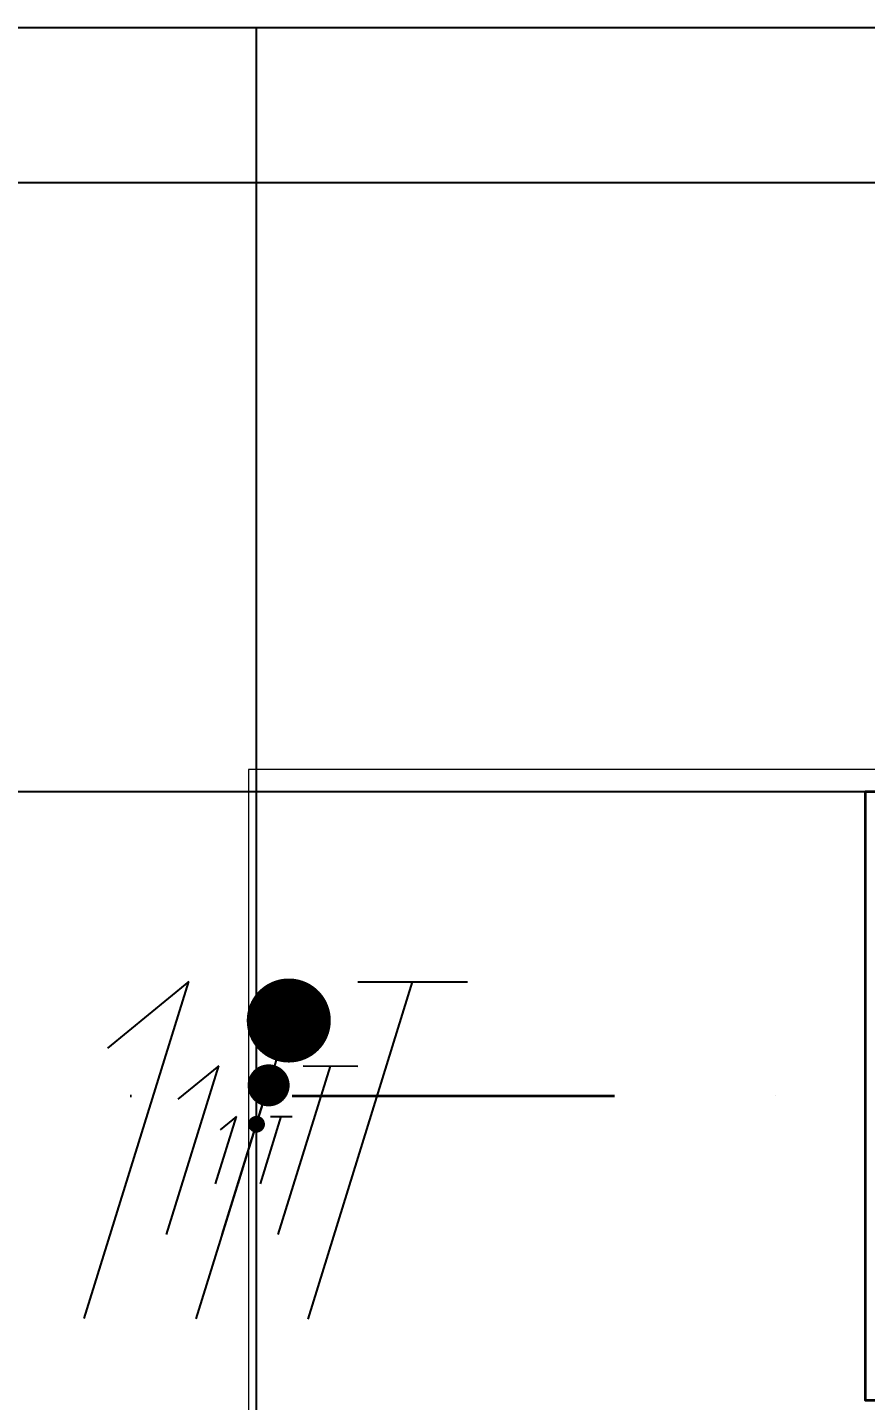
# Model space of a CAD drawing. Header units: inches. Extents: x -12418 to 57169, y -29325 to 19878.
# Drawn here: x 27375 to 28200, y -7800 to -6447 of the extents above; entities that cross this region are included whole.
import ezdxf
from ezdxf.enums import TextEntityAlignment as Align

# ---------------------------------------------------------------- set-up
doc = ezdxf.new("R2010")
doc.units = ezdxf.units.IN
doc.header["$LTSCALE"] = 25
doc.header["$MEASUREMENT"] = 0
doc.linetypes.add('DASHDOT', pattern=[25.4, 12.7, -6.35, 0, -6.35])
doc.layers.get('0').update_dxf_attribs({"color": 8})
doc.layers.add('00-Ground Floor$0$False Ceiling', color=251, linetype='Continuous')
for name, color, linetype, lineweight in [('00-Ground Floor$0$LOADING', 253, 'Continuous', 5), ('00-Ground Floor$0$Walls', 251, 'Continuous', 5), ('E-LITE-CIRC-NUMB', 6, 'Continuous', 25), ('E-LITE-CLNG', 150, 'Continuous', 35), ('E-LITE-CLNG-CNDT', 6, 'DASHDOT', 35), ('E-LITE-CTRL', 6, 'Continuous', 25), ('E-LITE-IDEN', 6, 'Continuous', 25), ('E-POWR-WIRE', 6, 'Continuous', 25), ('E-POWR-WIRE @ 100', 6, 'Continuous', 25), ('E-POWR-WIRE @ 20', 6, 'Continuous', 25), ('E-POWR-WIRE @ 50', 6, 'Continuous', 25)]:
    doc.layers.add(name, color=color, linetype=linetype, lineweight=lineweight)
doc.styles.add('DC_Simplex', font='SIMPLEX.shx', dxfattribs={"width": 0.7})

# ---------------------------------------------------------------- blocks, each defined once
blk = doc.blocks.new('00-Ground Floor$0$GF21043-P')
at = {"color": 0}
for p, q in [((0.8, 0), (0.8, 0.75)), ((-0.8, 0), (0.8, 0))]:
    blk.add_line(p, q, dxfattribs=at)
blk = doc.blocks.new('00-Ground Floor$0$A$Ce9e1c4c3')
at = {"layer": '00-Ground Floor$0$False Ceiling', "color": 254}
blk.add_line((-76050.5, -6447.4, 0), (-70550.5, -6447.4, 0), dxfattribs=at)
at = {"layer": '00-Ground Floor$0$False Ceiling', "color": 254, "linetype": 'Continuous'}
for p, q in [((-72400, -9957.4), (-72400, -6447.4)), ((-76050.5, -6600), (-70550.5, -6600)), ((-76050.5, -7200), (-70550.5, -7200))]:
    blk.add_line(p, q, dxfattribs=at)
blk = doc.blocks.new('00-Ground Floor')
at = {"layer": '00-Ground Floor$0$Walls'}
blk.add_line((29449.5, -6447.4, 0), (23949.5, -6447.4, 0), dxfattribs=at)
at = {"layer": '00-Ground Floor$0$False Ceiling', "color": 254}
blk.add_blockref('00-Ground Floor$0$A$Ce9e1c4c3', (100000, 0), dxfattribs=at)
at = {"layer": '00-Ground Floor$0$LOADING', "extrusion": (2.24019e-05, 2.35417e-18, 1), "xscale": 1000, "yscale": 1000, "zscale": 1000, "rotation": 180.0000000000001}
blk.add_blockref('00-Ground Floor$0$GF21043-P', (28392.2, -7178.4, 0.6), dxfattribs=at)
blk = doc.blocks.new('*U14')
blk.add_lwpolyline([(-300, 300), (-300, -300), (300, -300), (300, 300)], close=True)
blk.add_circle((0, 0), 45)
at = {"layer": 'E-LITE-CIRC-NUMB', "style": 'DC_Simplex', "width": 0.7, "flags": 8}
blk.add_attdef('CIRCUIT', text='', height=200, rotation=0, dxfattribs=at).set_placement((-473.9, 300), align=Align.RIGHT)
at = {"layer": 'E-LITE-CTRL', "style": 'DC_Simplex', "width": 0.7, "flags": 8}
blk.add_attdef('CONTROL', (1118.9, -935), '', height=200, rotation=360, dxfattribs=at)
at = {"layer": 'E-LITE-IDEN', "style": 'DC_Simplex', "width": 0.7, "flags": 8}
blk.add_attdef('TYPE', (-114.6, 448.6), '', height=200, rotation=360, dxfattribs=at)
blk = doc.blocks.new('*U76')
for p, q in [((-1.617, -1.658), (-0.587, 1.663)), ((-0.587, 1.663), (-1.389, 1.004)), ((-0.515, -1.66), (0.515, 1.66)), ((0.587, -1.663), (1.617, 1.658)), ((1.078, 1.659), (2.157, 1.657))]:
    blk.add_line(p, q)
at = {"const_width": 0.414}
blk.add_lwpolyline([(0.19, 1.278, 1), (0.604, 1.277, 1)], format="xyb", close=True, dxfattribs=at)
blk = doc.blocks.new('*U756')
at = {"layer": 'E-POWR-WIRE @ 100', "xscale": 100, "yscale": 100, "zscale": 100}
blk.add_blockref('*U76', (27592.2, -7553.4, 0), dxfattribs=at)
at = {"layer": 'E-POWR-WIRE @ 20', "xscale": 20, "yscale": 20, "zscale": 20}
blk.add_blockref('*U76', (27592.2, -7553.4, 0), dxfattribs=at)
at = {"layer": 'E-POWR-WIRE @ 50', "xscale": 50, "yscale": 50, "zscale": 50}
blk.add_blockref('*U76', (27592.2, -7553.4, 0), dxfattribs=at)

msp = doc.modelspace()

# ---------------------------------------------------------------- linework, layer by layer
at = {"layer": 'E-LITE-CLNG-CNDT'}
msp.add_lwpolyline([(27000, -7500), (28200, -7500)], dxfattribs=at)

# ---------------------------------------------------------------- block references
at = {"layer": 'E-LITE-CLNG'}
ref = msp.add_blockref('*U14', (28500, -7500), dxfattribs=dict(at, xscale=-1))
ref.add_attrib('TYPE', 'LD1', (28614.6, -7051.4), dxfattribs={"layer": 'E-LITE-IDEN', "height": 200, "rotation": 0, "style": 'DC_Simplex', "width": 0.7, "flags": 8})
at = {"layer": 'E-LITE-CLNG-CNDT'}
msp.add_blockref('00-Ground Floor', (0, 0), dxfattribs=at)
at = {"layer": 'E-POWR-WIRE'}
msp.add_blockref('*U756', (0, 0), dxfattribs=at)

doc.saveas('drawing.dxf')
